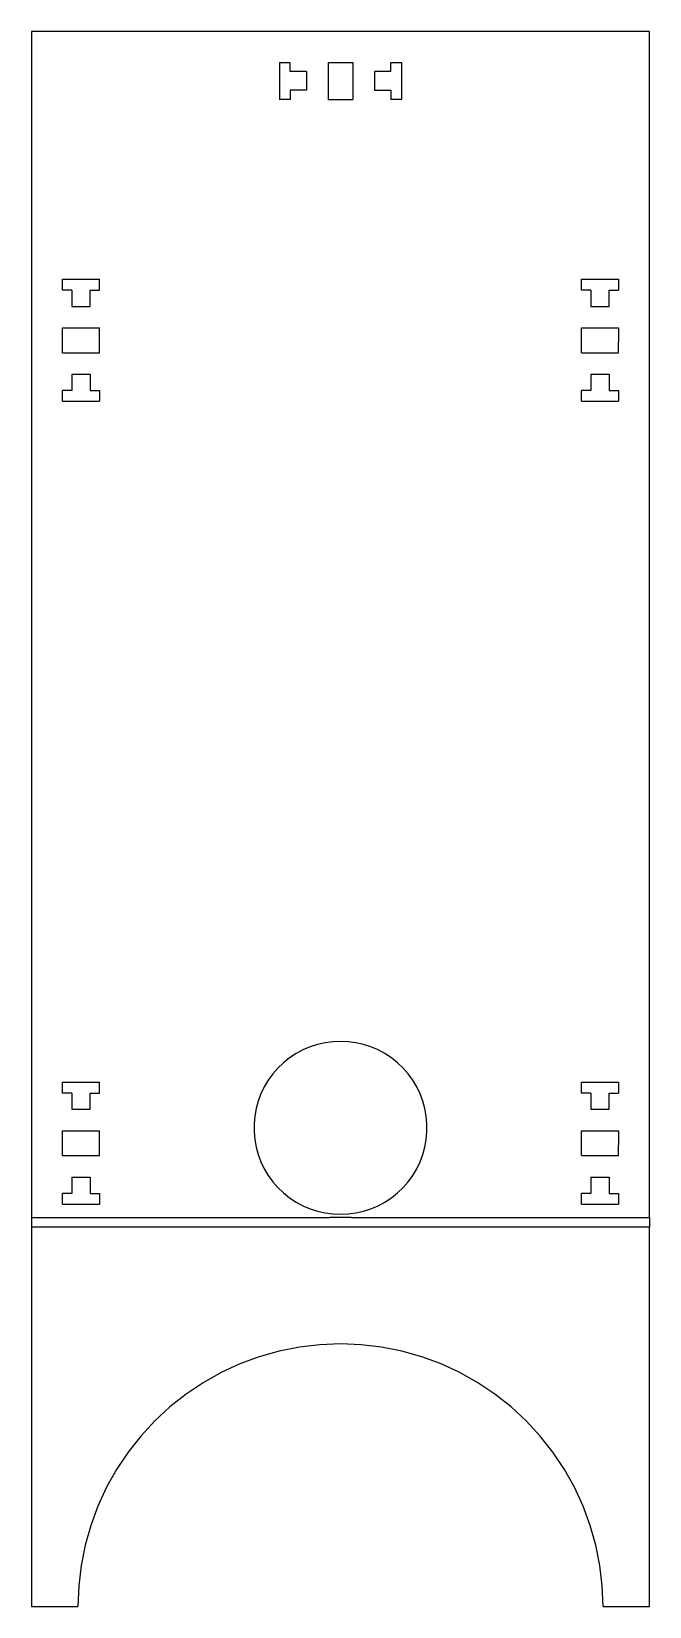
# Model space of a CAD drawing. Header units: metres. Extents: x -1032 to -832, y 0 to 510.
import ezdxf

# ---------------------------------------------------------------- set-up
doc = ezdxf.new("R2010")
doc.units = ezdxf.units.M

msp = doc.modelspace()

# ---------------------------------------------------------------- linework, layer by layer
at = {"layer": 'Front'}
for p, q in [((-832.13, 510), (-1032.13, 510)), ((-1032.13, 510), (-1032.13, 126)), ((-832.13, 126), (-832.13, 510)), ((-951.88, 500), (-948.38, 500)), ((-951.88, 500), (-951.88, 488)), ((-948.38, 497), (-948.38, 500)), ((-936.13, 500), (-928.13, 500)), ((-936.13, 500), (-936.13, 488)), ((-928.13, 500), (-928.13, 488)), ((-915.88, 500), (-912.38, 500)), ((-915.88, 497), (-915.88, 500)), ((-912.38, 500), (-912.38, 488)), ((-943.13, 497), (-948.38, 497)), ((-943.13, 497), (-943.13, 491)), ((-915.88, 497), (-921.13, 497)), ((-921.13, 497), (-921.13, 494)), ((-948.38, 491), (-948.38, 488)), ((-943.13, 491), (-948.38, 491)), ((-921.13, 494), (-921.13, 491)), ((-921.13, 491), (-915.88, 491)), ((-915.88, 491), (-915.88, 488)), ((-948.38, 488), (-951.88, 488)), ((-936.13, 488), (-928.13, 488)), ((-912.38, 488), (-915.88, 488)), ((-1022.13, 429.75), (-1010.13, 429.75)), ((-1022.13, 426.25), (-1022.13, 429.75)), ((-1010.13, 426.25), (-1010.13, 429.75)), ((-854.13, 429.75), (-842.13, 429.75)), ((-854.13, 426.25), (-854.13, 429.75)), ((-842.13, 429.75), (-842.13, 426.25)), ((-1019.13, 426.25), (-1022.13, 426.25)), ((-1019.13, 426.25), (-1019.13, 421)), ((-1013.13, 421), (-1013.13, 426.25)), ((-1013.13, 426.25), (-1010.13, 426.25)), ((-851.13, 426.25), (-854.13, 426.25)), ((-851.13, 426.25), (-851.13, 421)), ((-845.13, 421), (-845.13, 426.25)), ((-845.13, 426.25), (-842.13, 426.25)), ((-1019.13, 421), (-1016.13, 421)), ((-1016.13, 421), (-1013.13, 421)), ((-851.13, 421), (-848.13, 421)), ((-848.13, 421), (-845.13, 421)), ((-1022.13, 414), (-1010.13, 414)), ((-1022.13, 406), (-1022.13, 414)), ((-1010.13, 406), (-1010.13, 414)), ((-854.13, 406), (-854.13, 414)), ((-854.13, 414), (-842.13, 414)), ((-842.13, 414), (-842.13, 409.49)), ((-842.13, 406), (-842.13, 409.49)), ((-1022.13, 406), (-1010.13, 406)), ((-854.13, 406), (-842.13, 406)), ((-1019.13, 399), (-1013.13, 399)), ((-1019.13, 399), (-1019.13, 393.75)), ((-1013.13, 399), (-1013.13, 393.75)), ((-851.13, 399), (-845.13, 399)), ((-851.13, 399), (-851.13, 393.75)), ((-845.13, 399), (-845.13, 393.75)), ((-1019.13, 393.75), (-1022.13, 393.75)), ((-1022.13, 390.25), (-1022.13, 393.75)), ((-1013.13, 393.75), (-1010.13, 393.75)), ((-1010.13, 393.75), (-1010.13, 390.25)), ((-851.13, 393.75), (-854.13, 393.75)), ((-854.13, 390.25), (-854.13, 393.75)), ((-845.13, 393.75), (-842.13, 393.75)), ((-842.13, 393.75), (-842.13, 390.25)), ((-1022.13, 390.25), (-1010.13, 390.25)), ((-854.13, 390.25), (-842.13, 390.25)), ((-946.49, 179.04), (-948.59, 177.65)), ((-944.28, 180.23), (-946.49, 179.04)), ((-941.97, 181.21), (-944.28, 180.23)), ((-939.58, 181.99), (-941.97, 181.21)), ((-937.13, 182.55), (-939.58, 181.99)), ((-934.64, 182.89), (-937.13, 182.55)), ((-932.13, 183), (-934.64, 182.89)), ((-929.62, 182.89), (-932.13, 183)), ((-927.13, 182.55), (-929.62, 182.89)), ((-924.68, 181.99), (-927.13, 182.55)), ((-922.29, 181.21), (-924.68, 181.99)), ((-919.98, 180.23), (-922.29, 181.21)), ((-917.77, 179.04), (-919.98, 180.23)), ((-915.67, 177.65), (-917.77, 179.04)), ((-952.37, 174.35), (-954.02, 172.46)), ((-950.55, 176.09), (-952.37, 174.35)), ((-948.59, 177.65), (-950.55, 176.09)), ((-913.71, 176.09), (-915.67, 177.65)), ((-911.89, 174.35), (-913.71, 176.09)), ((-910.24, 172.46), (-911.89, 174.35)), ((-1022.13, 166.25), (-1022.13, 169.75)), ((-1022.13, 169.75), (-1010.13, 169.75)), ((-1010.13, 166.25), (-1010.13, 169.75)), ((-955.5, 170.43), (-956.79, 168.27)), ((-954.02, 172.46), (-955.5, 170.43)), ((-908.76, 170.43), (-910.24, 172.46)), ((-907.47, 168.27), (-908.76, 170.43)), ((-854.13, 169.75), (-842.13, 169.75)), ((-854.13, 166.25), (-854.13, 169.75)), ((-842.13, 169.75), (-842.13, 166.25)), ((-1019.13, 166.25), (-1022.13, 166.25)), ((-1019.13, 166.25), (-1019.13, 161)), ((-1013.13, 161), (-1013.13, 166.25)), ((-1013.13, 166.25), (-1010.13, 166.25)), ((-958.76, 163.65), (-959.43, 161.23)), ((-957.88, 166), (-958.76, 163.65)), ((-956.79, 168.27), (-957.88, 166)), ((-906.38, 166), (-907.47, 168.27)), ((-905.5, 163.65), (-906.38, 166)), ((-904.83, 161.23), (-905.5, 163.65)), ((-851.13, 166.25), (-854.13, 166.25)), ((-851.13, 166.25), (-851.13, 161)), ((-845.13, 161), (-845.13, 166.25)), ((-845.13, 166.25), (-842.13, 166.25)), ((-1019.13, 161), (-1016.13, 161)), ((-1016.13, 161), (-1013.13, 161)), ((-959.88, 158.76), (-960.1, 156.26)), ((-959.43, 161.23), (-959.88, 158.76)), ((-904.38, 158.76), (-904.83, 161.23)), ((-904.16, 156.26), (-904.38, 158.76)), ((-851.13, 161), (-848.13, 161)), ((-848.13, 161), (-845.13, 161)), ((-1022.13, 154), (-1010.13, 154)), ((-1022.13, 146), (-1022.13, 154)), ((-1010.13, 146), (-1010.13, 154)), ((-960.1, 156.26), (-960.1, 153.74)), ((-960.1, 153.74), (-959.88, 151.24)), ((-904.38, 151.24), (-904.16, 153.74)), ((-904.16, 153.74), (-904.16, 156.26)), ((-854.13, 154), (-842.13, 154)), ((-854.13, 146), (-854.13, 154)), ((-842.13, 154), (-842.13, 149.49)), ((-959.88, 151.24), (-959.43, 148.77)), ((-959.43, 148.77), (-958.76, 146.35)), ((-905.5, 146.35), (-904.83, 148.77)), ((-904.83, 148.77), (-904.38, 151.24)), ((-842.13, 146), (-842.13, 149.49)), ((-1022.13, 146), (-1010.13, 146)), ((-958.76, 146.35), (-957.88, 144)), ((-957.88, 144), (-956.79, 141.73)), ((-907.47, 141.73), (-906.38, 144)), ((-906.38, 144), (-905.5, 146.35)), ((-854.13, 146), (-842.13, 146)), ((-1019.13, 139), (-1013.13, 139)), ((-1019.13, 139), (-1019.13, 133.75)), ((-1013.13, 139), (-1013.13, 133.75)), ((-956.79, 141.73), (-955.5, 139.57)), ((-955.5, 139.57), (-954.02, 137.54)), ((-910.24, 137.54), (-908.76, 139.57)), ((-908.76, 139.57), (-907.47, 141.73)), ((-851.13, 139), (-845.13, 139)), ((-851.13, 139), (-851.13, 133.75)), ((-845.13, 139), (-845.13, 133.75)), ((-1019.13, 133.75), (-1022.13, 133.75)), ((-1022.13, 130.25), (-1022.13, 133.75)), ((-1013.13, 133.75), (-1010.13, 133.75)), ((-1010.13, 133.75), (-1010.13, 130.25)), ((-954.02, 137.54), (-952.37, 135.65)), ((-952.37, 135.65), (-950.55, 133.91)), ((-950.55, 133.91), (-948.59, 132.35)), ((-915.67, 132.35), (-913.71, 133.91)), ((-913.71, 133.91), (-911.89, 135.65)), ((-911.89, 135.65), (-910.24, 137.54)), ((-854.13, 130.25), (-854.13, 133.75)), ((-851.13, 133.75), (-854.13, 133.75)), ((-845.13, 133.75), (-842.13, 133.75)), ((-842.13, 133.75), (-842.13, 130.25)), ((-1022.13, 130.25), (-1010.13, 130.25)), ((-948.59, 132.35), (-946.49, 130.96)), ((-946.49, 130.96), (-944.28, 129.77)), ((-944.28, 129.77), (-941.97, 128.79)), ((-941.97, 128.79), (-939.58, 128.01)), ((-939.58, 128.01), (-937.13, 127.45)), ((-927.13, 127.45), (-924.68, 128.01)), ((-924.68, 128.01), (-922.29, 128.79)), ((-922.29, 128.79), (-919.98, 129.77)), ((-919.98, 129.77), (-917.77, 130.96)), ((-917.77, 130.96), (-915.67, 132.35)), ((-854.13, 130.25), (-842.13, 130.25)), ((-1032.13, 126), (-1032.13, 122.8)), ((-1032.13, 126), (-935.7, 126)), ((-1032.13, 122.8), (-1032.13, 0)), ((-832.13, 122.8), (-1032.13, 122.8)), ((-937.13, 127.45), (-934.64, 127.11)), ((-928.56, 126), (-935.7, 126)), ((-934.64, 127.11), (-932.13, 127)), ((-932.13, 127), (-929.62, 127.11)), ((-929.62, 127.11), (-927.13, 127.45)), ((-928.56, 126), (-832.13, 126)), ((-832.13, 126), (-832.13, 122.8)), ((-832.13, 0), (-832.13, 122.8)), ((-951.97, 82.65), (-958.4, 80.84)), ((-945.43, 83.95), (-951.97, 82.65)), ((-938.8, 84.74), (-945.43, 83.95)), ((-932.13, 85), (-938.8, 84.74)), ((-925.46, 84.74), (-932.13, 85)), ((-918.83, 83.95), (-925.46, 84.74)), ((-912.29, 82.65), (-918.83, 83.95)), ((-905.86, 80.84), (-912.29, 82.65)), ((-964.66, 78.53), (-970.72, 75.74)), ((-958.4, 80.84), (-964.66, 78.53)), ((-899.6, 78.53), (-905.86, 80.84)), ((-893.54, 75.74), (-899.6, 78.53)), ((-976.54, 72.47), (-982.09, 68.77)), ((-970.72, 75.74), (-976.54, 72.47)), ((-887.72, 72.47), (-893.54, 75.74)), ((-882.17, 68.77), (-887.72, 72.47)), ((-982.09, 68.77), (-987.33, 64.63)), ((-876.93, 64.63), (-882.17, 68.77)), ((-987.33, 64.63), (-992.23, 60.1)), ((-872.03, 60.1), (-876.93, 64.63)), ((-992.23, 60.1), (-996.76, 55.2)), ((-867.5, 55.2), (-872.03, 60.1)), ((-996.76, 55.2), (-1000.9, 49.96)), ((-863.36, 49.96), (-867.5, 55.2)), ((-1000.9, 49.96), (-1004.6, 44.41)), ((-859.66, 44.41), (-863.36, 49.96)), ((-1004.6, 44.41), (-1007.87, 38.59)), ((-856.39, 38.59), (-859.66, 44.41)), ((-1007.87, 38.59), (-1010.66, 32.53)), ((-853.6, 32.53), (-856.39, 38.59)), ((-1010.66, 32.53), (-1012.97, 26.27)), ((-851.29, 26.27), (-853.6, 32.53)), ((-1012.97, 26.27), (-1014.78, 19.84)), ((-849.48, 19.84), (-851.29, 26.27)), ((-1014.78, 19.84), (-1016.08, 13.3)), ((-848.18, 13.3), (-849.48, 19.84)), ((-1016.08, 13.3), (-1016.87, 6.67)), ((-847.39, 6.67), (-848.18, 13.3)), ((-1016.87, 6.67), (-1017.13, 0)), ((-847.13, 0), (-847.39, 6.67)), ((-1032.13, 0), (-1017.13, 0)), ((-847.13, 0), (-832.13, 0))]:
    msp.add_line(p, q, dxfattribs=at)

doc.saveas('drawing.dxf')
